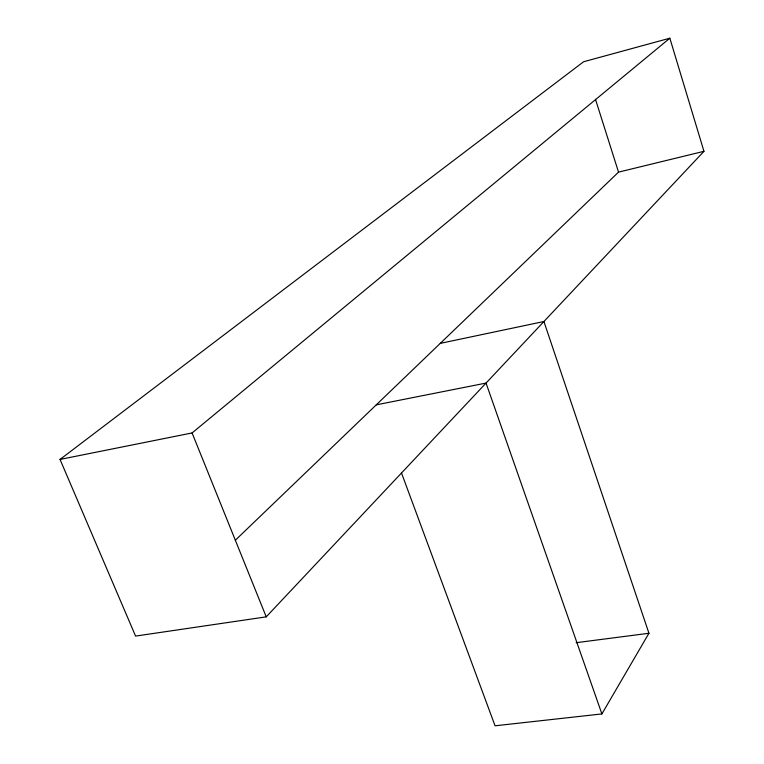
<?xml version="1.0" encoding="UTF-8"?>
<svg xmlns="http://www.w3.org/2000/svg" width="764" height="764" viewBox="0 0 764 764"><rect width="100%" height="100%" fill="white"/><g stroke="black" fill="none" stroke-linecap="round" stroke-linejoin="round"><path stroke-width="1.15" d="M401.53 473.059L495.053 725.8L601.889 713.929L648.942 633.27L543.92 321.52L440.274 343.37M266.235 616.854L703.959 151.32L669.847 38.2L583.591 61.75L60.041 459.431L135.572 636.087L266.235 616.854L192.089 432.949L669.847 38.2M235.293 540.282L618.525 172.129L703.959 151.32M60.041 459.431L192.089 432.949M376.289 404.844L486.047 383.079L601.889 713.929M576.151 642.696L648.942 633.27M595.481 99.301L618.525 172.129"/></g></svg>
